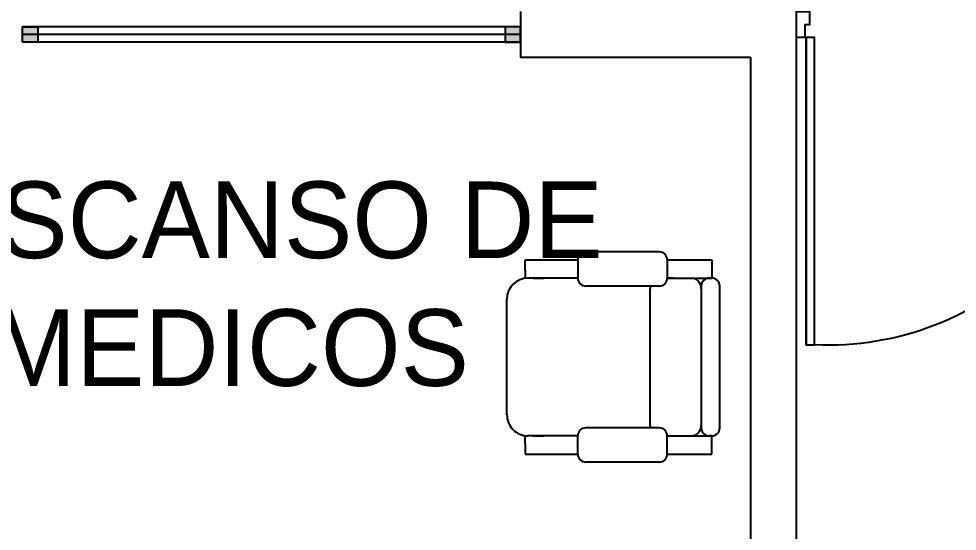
# Model space of a CAD drawing. Header units: millimetres. Extents: x 2523 to 2756, y 378 to 482.
# Drawn here: x 2543.017 to 2546.079, y 437.294 to 438.966 of the extents above; entities that cross this region are included whole.
import ezdxf

# ---------------------------------------------------------------- set-up
doc = ezdxf.new("R2010")
doc.units = ezdxf.units.MM
doc.layers.add('MOBILIARIO', color=161, linetype='Continuous')
doc.styles.add('STYLE1', font='GOTHIC.TTF')

# ---------------------------------------------------------------- blocks, each defined once
blk = doc.blocks.new('P95')
at = {"color": 2}
blk.add_lwpolyline([(0.0317, 1.0892), (0.0317, 0.0863), (0.0317, 1.0892), (0.0594, 1.0892), (0.0594, 0.0863), (0.0317, 0.0863)], close=True, dxfattribs=at)
for points in [[(0, 0.0171), (0, 0.001), (0.0432, 0.001), (0.0432, 0.0453), (0.0277, 0.0453), (0.0277, 0.0863), (0, 0.0863), (0, 0.0688)], [(1.1, 0.0171), (1.1, 0.001), (1.0568, 0.001), (1.0568, 0.0453), (1.0723, 0.0453), (1.0723, 0.0863), (1.1, 0.0863), (1.1, 0.0688)]]:
    blk.add_lwpolyline(points, dxfattribs=at)
at = {"color": 7}
blk.add_arc((0.1019, 0.1191), 0.971, 358.0603, 92.5045, dxfattribs=at)
blk = doc.blocks.new('SILLO1')
for p, q in [((0.2315, 0.6945), (-0.2315, 0.6945)), ((-0.3172, 0.523), (-0.3172, 0.6688)), ((-0.3172, 0.6688), (-0.2572, 0.6688)), ((-0.2572, 0.6688), (-0.2572, 0.6602)), ((-0.2572, 0.6005), (-0.2572, 0.6688)), ((0.3172, 0.6688), (0.2572, 0.6688)), ((0.2572, 0.6688), (0.2572, 0.6602)), ((0.2572, 0.6005), (0.2572, 0.6688)), ((0.3172, 0.523), (0.3172, 0.6688)), ((0.2383, 0.6354), (-0.2383, 0.6354)), ((-0.2572, 0.523), (-0.2572, 0.6002)), ((-0.2572, 0.523), (-0.2572, 0.6002)), ((0.2572, 0.523), (0.2572, 0.6002)), ((-0.3172, 0.523), (-0.2572, 0.523)), ((-0.2572, 0.5455), (-0.2572, 0.523)), ((0.3172, 0.523), (0.2572, 0.523)), ((-0.3429, 0.4973), (-0.3429, 0.2572)), ((-0.2315, 0.4973), (-0.2315, 0.2572)), ((0.2315, 0.4973), (0.2315, 0.2572)), ((0.3429, 0.4973), (0.3429, 0.2572)), ((0.2229, 0.4677), (-0.2229, 0.4677)), ((-0.3172, 0.2315), (-0.2572, 0.2315)), ((-0.3172, 0.06), (-0.3172, 0.2315)), ((-0.2572, 0.2315), (-0.2572, 0.0857)), ((-0.2572, 0.2315), (-0.2572, 0.0857)), ((-0.2572, 0.2315), (-0.2572, 0.1286)), ((0.2572, 0.2315), (0.2572, 0.0857)), ((0.3172, 0.2315), (0.2572, 0.2315)), ((0.2572, 0.2315), (0.2572, 0.0857)), ((0.3172, 0.06), (0.3172, 0.2315)), ((-0.2572, 0.1586), (-0.2572, 0.0686)), ((-0.2572, 0.0857), (-0.2572, 0.1209)), ((0.2572, 0.0857), (0.2572, 0.1209)), ((-0.2572, 0.0857), (-0.2572, 0.0686)), ((0.2572, 0.0857), (0.2572, 0.0686)), ((-0.2829, 0.06), (-0.3172, 0.06)), ((-0.2829, 0.06), (-0.2571, 0.06)), ((0.2829, 0.06), (0.2571, 0.06)), ((0.2829, 0.06), (0.3172, 0.06)), ((0.1886, 0), (-0.1886, 0)), ((0.0566, 0), (0.0566, 0))]:
    blk.add_line(p, q)
for centre, radius, start, end in [((-0.2315, 0.6688), 0.0257, 90, 180), ((0.2315, 0.6688), 0.0257, 360, 90), ((-0.2315, 0.6602), 0.0257, 180, 270), ((0.2315, 0.6602), 0.0257, 270, 0), ((-0.2229, 0.6002), 0.0343, 90, 180), ((-0.2229, 0.6002), 0.0343, 90, 180), ((0.2229, 0.6002), 0.0343, 0, 90), ((-0.3172, 0.4973), 0.0257, 90, 180), ((-0.2572, 0.4973), 0.0257, 360, 90), ((0.2572, 0.4973), 0.0257, 90, 180), ((0.3172, 0.4973), 0.0257, 0, 90), ((-0.2229, 0.502), 0.0343, 255.5225, 270), ((-0.2229, 0.502), 0.0343, 255.5225, 270), ((0.2229, 0.502), 0.0343, 270, 284.4775), ((-0.3172, 0.2572), 0.0257, 180, 270), ((-0.2572, 0.2572), 0.0257, 270, 360), ((0.2572, 0.2572), 0.0257, 180, 270), ((0.3172, 0.2572), 0.0257, 270, 0), ((-0.1886, 0.0686), 0.0686, 180, 270), ((-0.1886, 0.0686), 0.0686, 180, 270), ((0.1886, 0.0686), 0.0686, 270, 0)]:
    blk.add_arc(centre, radius, start, end)

msp = doc.modelspace()

# ---------------------------------------------------------------- linework, layer by layer
for p, q in [((2544.6545, 438.9901), (2544.6545, 438.8401)), ((2545.5545, 435.8401), (2545.5545, 438.9901)), ((2544.6545, 438.9401), (2543.0295, 438.9401)), ((2544.6545, 438.9151), (2543.0295, 438.9151)), ((2544.6545, 438.8901), (2543.0295, 438.8901)), ((2545.4045, 438.8401), (2544.6545, 438.8401)), ((2545.4045, 438.8401), (2545.4045, 435.8401))]:
    msp.add_line(p, q)
for points in [[(2543.0295, 438.8901), (2543.0295, 438.9401), (2543.0795, 438.9401), (2543.0795, 438.8901)], [(2543.0295, 438.8901), (2543.0295, 438.9401), (2543.0795, 438.9401), (2543.0795, 438.8901)], [(2544.6545, 438.8901), (2544.6545, 438.9401), (2544.6045, 438.9401), (2544.6045, 438.8901)]]:
    msp.add_lwpolyline(points, close=True)
for points in [[(2543.0295, 438.8901), (2543.0295, 438.9401), (2543.0795, 438.8901), (2543.0795, 438.9401)], [(2543.0295, 438.8901), (2543.0295, 438.9401), (2543.0795, 438.8901), (2543.0795, 438.9401)], [(2544.6545, 438.8901), (2544.6545, 438.9401), (2544.6045, 438.8901), (2544.6045, 438.9401)]]:
    msp.add_solid(points)

# ---------------------------------------------------------------- block references
at = {"xscale": -1, "rotation": 180}
msp.add_blockref('P95', (2545.5545, 438.9911), dxfattribs=at)
at = {"layer": 'MOBILIARIO', "extrusion": (0, 0, -1), "xscale": -1, "zscale": -1, "rotation": 90.00000000002606}
msp.add_blockref('SILLO1', (-2544.6099, 437.8627), dxfattribs=at)

# ---------------------------------------------------------------- texts
at = {"insert": (2543.7059, 438.1), "char_height": 0.25, "width": 2.925303, "attachment_point": 5, "style": 'STYLE1'}
msp.add_mtext('DESCANSO DE MEDICOS', dxfattribs=at)

doc.saveas('drawing.dxf')
